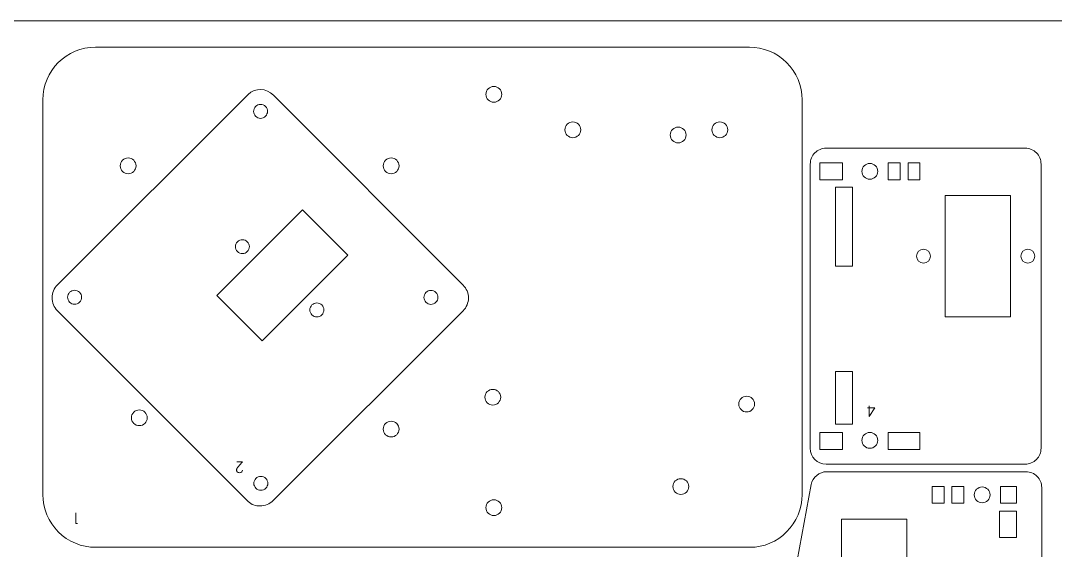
# Model space of a CAD drawing. Header units: millimetres. Extents: x 1 to 3601, y 1 to 1216.
# Drawn here: x 199.3 to 395.6, y 200.9 to 301.5 of the extents above; entities that cross this region are included whole.
import ezdxf

# ---------------------------------------------------------------- set-up
doc = ezdxf.new("R2010")
doc.units = ezdxf.units.MM
doc.layers.get('0').update_dxf_attribs({"lineweight": 5})
for name, color, linetype, lineweight in [('MARCATGE', 1, 'Continuous', 5), ('NO IMPRES', 5, 'Continuous', 5), ('TALL 1', 4, 'Continuous', 5)]:
    doc.layers.add(name, color=color, linetype=linetype, lineweight=lineweight)

msp = doc.modelspace()

# ---------------------------------------------------------------- linework, layer by layer
for points, knots in [([(337.57, 201.46), (337.57, 201.46), (337.72, 201.46), (337.72, 201.46), (337.72, 201.46), (340.37, 201.46), (342.77, 202.51), (344.64, 204.39), (344.64, 204.39), (346.52, 206.26), (347.57, 208.81), (347.57, 211.46), (347.57, 211.46), (347.57, 211.46), (347.57, 286.46), (347.57, 286.46), (347.57, 286.46), (347.57, 289.11), (346.52, 291.66), (344.64, 293.53), (344.64, 293.53), (342.77, 295.41), (340.22, 296.46), (337.57, 296.46), (337.57, 296.46), (337.57, 296.46), (213.47, 296.46), (213.47, 296.46), (213.47, 296.46), (207.95, 296.46), (203.47, 291.98), (203.47, 286.46), (203.47, 286.46), (203.47, 286.46), (203.47, 211.46), (203.47, 211.46), (203.47, 211.46), (203.47, 208.81), (204.52, 206.26), (206.4, 204.39), (206.4, 204.39), (208.27, 202.51), (210.82, 201.46), (213.47, 201.46), (213.47, 201.46), (213.47, 201.46), (337.57, 201.46), (337.57, 201.46)], [0, 0, 0, 0, 0.076923, 0.076923, 0.076923, 0.076923, 0.153846, 0.153846, 0.153846, 0.153846, 0.230769, 0.230769, 0.230769, 0.230769, 0.307692, 0.307692, 0.307692, 0.307692, 0.384615, 0.384615, 0.384615, 0.384615, 0.461538, 0.461538, 0.461538, 0.461538, 0.538462, 0.538462, 0.538462, 0.538462, 0.615385, 0.615385, 0.615385, 0.615385, 0.692308, 0.692308, 0.692308, 0.692308, 0.769231, 0.769231, 0.769231, 0.769231, 0.846154, 0.846154, 0.846154, 0.846154, 1, 1, 1, 1]), ([(242.25, 210.33), (242.25, 210.33), (242.43, 210.17), (242.43, 210.17), (242.43, 210.17), (243.08, 209.52), (243.79, 209.31), (244.71, 209.31), (244.71, 209.31), (245.63, 209.31), (246.52, 209.68), (247.17, 210.33), (247.17, 210.33), (247.17, 210.33), (283.24, 246.35), (283.24, 246.35), (283.24, 246.35), (283.89, 247), (284.25, 247.89), (284.25, 248.81), (284.25, 248.81), (284.26, 249.73), (283.89, 250.62), (283.24, 251.27), (283.24, 251.27), (283.24, 251.27), (247.22, 287.33), (247.22, 287.33), (247.22, 287.33), (245.86, 288.69), (243.79, 288.82), (242.43, 287.46), (242.43, 287.46), (242.43, 287.46), (242.3, 287.34), (242.3, 287.34), (242.3, 287.34), (242.3, 287.34), (206.23, 251.31), (206.23, 251.31), (206.23, 251.31), (205.58, 250.66), (205.22, 249.78), (205.21, 248.86), (205.21, 248.86), (205.21, 247.94), (205.58, 247.05), (206.23, 246.4), (206.23, 246.4), (206.23, 246.4), (242.25, 210.33), (242.25, 210.33)], [0, 0, 0, 0, 0.071429, 0.071429, 0.071429, 0.071429, 0.142857, 0.142857, 0.142857, 0.142857, 0.214286, 0.214286, 0.214286, 0.214286, 0.285714, 0.285714, 0.285714, 0.285714, 0.357143, 0.357143, 0.357143, 0.357143, 0.428571, 0.428571, 0.428571, 0.428571, 0.5, 0.5, 0.5, 0.5, 0.571429, 0.571429, 0.571429, 0.571429, 0.642857, 0.642857, 0.642857, 0.642857, 0.714286, 0.714286, 0.714286, 0.714286, 0.785714, 0.785714, 0.785714, 0.785714, 0.857143, 0.857143, 0.857143, 0.857143, 1, 1, 1, 1]), ([(352.14, 217.26), (352.14, 217.26), (389.94, 217.26), (389.94, 217.26), (389.94, 217.26), (390.73, 217.26), (391.5, 217.57), (392.06, 218.14), (392.06, 218.14), (392.62, 218.7), (392.94, 219.46), (392.94, 220.26), (392.94, 220.26), (392.94, 220.26), (392.94, 274.26), (392.94, 274.26), (392.94, 274.26), (392.94, 275.05), (392.62, 275.82), (392.06, 276.38), (392.06, 276.38), (391.5, 276.94), (390.73, 277.26), (389.94, 277.26), (389.94, 277.26), (389.94, 277.26), (352.14, 277.26), (352.14, 277.26), (352.14, 277.26), (351.34, 277.26), (350.58, 276.94), (350.02, 276.38), (350.02, 276.38), (349.45, 275.82), (349.14, 275.05), (349.14, 274.26), (349.14, 274.26), (349.14, 274.26), (349.14, 220.26), (349.14, 220.26), (349.14, 220.26), (349.14, 218.6), (350.48, 217.26), (352.14, 217.26)], [0, 0, 0, 0, 0.083333, 0.083333, 0.083333, 0.083333, 0.166667, 0.166667, 0.166667, 0.166667, 0.25, 0.25, 0.25, 0.25, 0.333333, 0.333333, 0.333333, 0.333333, 0.416667, 0.416667, 0.416667, 0.416667, 0.5, 0.5, 0.5, 0.5, 0.583333, 0.583333, 0.583333, 0.583333, 0.666667, 0.666667, 0.666667, 0.666667, 0.75, 0.75, 0.75, 0.75, 0.833333, 0.833333, 0.833333, 0.833333, 1, 1, 1, 1]), ([(261.36, 256.92), (261.36, 256.92), (245.08, 240.67), (245.08, 240.67), (245.08, 240.67), (245.08, 240.67), (236.46, 249.3), (236.46, 249.3), (236.46, 249.3), (236.46, 249.3), (252.73, 265.56), (252.73, 265.56), (252.73, 265.56), (252.73, 265.56), (261.36, 256.92), (261.36, 256.92)], [0, 0, 0, 0, 0.2, 0.2, 0.2, 0.2, 0.4, 0.4, 0.4, 0.4, 0.6, 0.6, 0.6, 0.6, 1, 1, 1, 1]), ([(390.07, 215.81), (390.87, 215.81), (391.63, 215.5), (392.19, 214.93), (392.19, 214.93), (392.76, 214.37), (393.07, 213.61), (393.07, 212.81), (393.07, 212.81), (393.07, 212.81), (393.07, 158.81), (393.07, 158.81), (393.07, 158.81), (393.07, 157.16), (391.73, 155.81), (390.07, 155.81), (390.07, 155.81), (390.07, 155.81), (352.27, 155.81), (352.27, 155.81), (352.27, 155.81), (351.74, 155.81), (351.22, 155.95), (350.77, 156.22), (350.77, 156.22), (350.77, 156.22), (342.36, 161.1), (342.36, 161.1), (342.36, 161.1), (340.9, 161.95), (340.13, 163.63), (340.43, 165.29), (340.43, 165.29), (340.43, 165.29), (349.32, 213.36), (349.32, 213.36), (349.32, 213.36), (349.58, 214.78), (350.83, 215.81), (352.27, 215.81), (352.27, 215.81), (352.27, 215.81), (390.07, 215.81), (390.07, 215.81)], [0, 0, 0, 0, 0.083333, 0.083333, 0.083333, 0.083333, 0.166667, 0.166667, 0.166667, 0.166667, 0.25, 0.25, 0.25, 0.25, 0.333333, 0.333333, 0.333333, 0.333333, 0.416667, 0.416667, 0.416667, 0.416667, 0.5, 0.5, 0.5, 0.5, 0.583333, 0.583333, 0.583333, 0.583333, 0.666667, 0.666667, 0.666667, 0.666667, 0.75, 0.75, 0.75, 0.75, 0.833333, 0.833333, 0.833333, 0.833333, 1, 1, 1, 1])]:
    msp.add_open_spline(points, degree=3, knots=knots)
at = {"layer": 'MARCATGE'}
for points, knots in [([(360.3, 226.3), (360.3, 226.3), (361.41, 227.96), (361.41, 227.96), (361.41, 227.96), (361.41, 227.96), (359.97, 227.96), (359.97, 227.96), (359.97, 227.96), (359.97, 227.96), (361.41, 227.96), (361.41, 227.96), (361.41, 227.96), (361.41, 227.96), (360.3, 226.3), (360.3, 226.3), (360.3, 226.3), (360.3, 226.3), (360.3, 228.34), (360.3, 228.34), (360.3, 228.34), (360.3, 228.34), (360.3, 226.3), (360.3, 226.3)], [0, 0, 0, 0, 0.142857, 0.142857, 0.142857, 0.142857, 0.285714, 0.285714, 0.285714, 0.285714, 0.428571, 0.428571, 0.428571, 0.428571, 0.571429, 0.571429, 0.571429, 0.571429, 0.714286, 0.714286, 0.714286, 0.714286, 1, 1, 1, 1]), ([(241.37, 217.67), (241.2, 217.49), (241.05, 217.32), (240.91, 217.16), (240.91, 217.16), (240.85, 217.1), (240.79, 217.03), (240.74, 216.97), (240.74, 216.97), (240.68, 216.91), (240.63, 216.85), (240.58, 216.8), (240.58, 216.8), (240.53, 216.74), (240.5, 216.7), (240.46, 216.66), (240.46, 216.66), (240.43, 216.63), (240.42, 216.6), (240.41, 216.59), (240.41, 216.59), (240.4, 216.57), (240.38, 216.55), (240.36, 216.53), (240.36, 216.53), (240.35, 216.5), (240.33, 216.47), (240.31, 216.44), (240.31, 216.44), (240.29, 216.4), (240.28, 216.36), (240.26, 216.31), (240.26, 216.31), (240.25, 216.27), (240.24, 216.21), (240.24, 216.15), (240.24, 216.15), (240.24, 216.09), (240.25, 216.03), (240.27, 215.96), (240.27, 215.96), (240.3, 215.9), (240.33, 215.85), (240.37, 215.8), (240.37, 215.8), (240.41, 215.75), (240.47, 215.71), (240.54, 215.67), (240.54, 215.67), (240.61, 215.64), (240.69, 215.63), (240.79, 215.63), (240.79, 215.63), (240.99, 215.63), (241.13, 215.67), (241.22, 215.76), (241.22, 215.76), (241.32, 215.84), (241.36, 215.95), (241.36, 216.09), (241.36, 216.09), (241.36, 215.95), (241.32, 215.84), (241.22, 215.76), (241.22, 215.76), (241.13, 215.67), (240.99, 215.63), (240.79, 215.63), (240.79, 215.63), (240.69, 215.63), (240.61, 215.64), (240.54, 215.67), (240.54, 215.67), (240.47, 215.71), (240.41, 215.75), (240.37, 215.8), (240.37, 215.8), (240.33, 215.85), (240.3, 215.9), (240.27, 215.96), (240.27, 215.96), (240.25, 216.03), (240.24, 216.09), (240.24, 216.15), (240.24, 216.15), (240.24, 216.21), (240.25, 216.27), (240.26, 216.31), (240.26, 216.31), (240.28, 216.36), (240.29, 216.4), (240.31, 216.44), (240.31, 216.44), (240.33, 216.47), (240.35, 216.5), (240.36, 216.53), (240.36, 216.53), (240.38, 216.55), (240.4, 216.57), (240.41, 216.59), (240.41, 216.59), (240.42, 216.6), (240.43, 216.63), (240.46, 216.66), (240.46, 216.66), (240.5, 216.7), (240.53, 216.74), (240.58, 216.8), (240.58, 216.8), (240.63, 216.85), (240.68, 216.91), (240.74, 216.97), (240.74, 216.97), (240.79, 217.03), (240.85, 217.1), (240.91, 217.16), (240.91, 217.16), (241.05, 217.32), (241.2, 217.49), (241.37, 217.67), (241.37, 217.67), (241.37, 217.67), (240.26, 217.67), (240.26, 217.67), (240.26, 217.67), (240.26, 217.67), (241.37, 217.67), (241.37, 217.67)], [0, 0, 0, 0, 0.030303, 0.030303, 0.030303, 0.030303, 0.060606, 0.060606, 0.060606, 0.060606, 0.090909, 0.090909, 0.090909, 0.090909, 0.121212, 0.121212, 0.121212, 0.121212, 0.151515, 0.151515, 0.151515, 0.151515, 0.181818, 0.181818, 0.181818, 0.181818, 0.212121, 0.212121, 0.212121, 0.212121, 0.242424, 0.242424, 0.242424, 0.242424, 0.272727, 0.272727, 0.272727, 0.272727, 0.30303, 0.30303, 0.30303, 0.30303, 0.333333, 0.333333, 0.333333, 0.333333, 0.363636, 0.363636, 0.363636, 0.363636, 0.393939, 0.393939, 0.393939, 0.393939, 0.424242, 0.424242, 0.424242, 0.424242, 0.454545, 0.454545, 0.454545, 0.454545, 0.484848, 0.484848, 0.484848, 0.484848, 0.515152, 0.515152, 0.515152, 0.515152, 0.545455, 0.545455, 0.545455, 0.545455, 0.575758, 0.575758, 0.575758, 0.575758, 0.606061, 0.606061, 0.606061, 0.606061, 0.636364, 0.636364, 0.636364, 0.636364, 0.666667, 0.666667, 0.666667, 0.666667, 0.69697, 0.69697, 0.69697, 0.69697, 0.727273, 0.727273, 0.727273, 0.727273, 0.757576, 0.757576, 0.757576, 0.757576, 0.787879, 0.787879, 0.787879, 0.787879, 0.818182, 0.818182, 0.818182, 0.818182, 0.848485, 0.848485, 0.848485, 0.848485, 0.878788, 0.878788, 0.878788, 0.878788, 0.909091, 0.909091, 0.909091, 0.909091, 0.939394, 0.939394, 0.939394, 0.939394, 1, 1, 1, 1]), ([(209.74, 205.98), (209.74, 205.98), (210.03, 205.98), (210.03, 205.98), (210.03, 205.98), (210.03, 205.98), (209.74, 205.98), (209.74, 205.98), (209.74, 205.98), (209.74, 205.98), (209.74, 208.02), (209.74, 208.02), (209.74, 208.02), (209.74, 208.02), (209.74, 205.98), (209.74, 205.98)], [0, 0, 0, 0, 0.2, 0.2, 0.2, 0.2, 0.4, 0.4, 0.4, 0.4, 0.6, 0.6, 0.6, 0.6, 1, 1, 1, 1])]:
    msp.add_open_spline(points, degree=3, knots=knots, dxfattribs=at)
at = {"layer": 'NO IMPRES'}
msp.add_lwpolyline([(0.74, 1.48), (0.74, 301.48), (600.74, 301.48), (600.74, 1.48)], close=True, dxfattribs=at)
at = {"layer": 'TALL 1'}
for points, knots in [([(287.56, 287.49), (287.56, 286.66), (288.23, 285.99), (289.06, 285.99), (289.06, 285.99), (289.89, 285.99), (290.56, 286.66), (290.56, 287.49), (290.56, 287.49), (290.56, 288.32), (289.89, 288.99), (289.06, 288.99), (289.06, 288.99), (288.23, 288.99), (287.56, 288.32), (287.56, 287.49)], [0, 0, 0, 0, 0.2, 0.2, 0.2, 0.2, 0.4, 0.4, 0.4, 0.4, 0.6, 0.6, 0.6, 0.6, 1, 1, 1, 1]), ([(245.73, 285.19), (245.21, 285.71), (244.37, 285.71), (243.85, 285.19), (243.85, 285.19), (243.33, 284.68), (243.33, 283.84), (243.85, 283.32), (243.85, 283.32), (244.37, 282.8), (245.21, 282.8), (245.72, 283.32), (245.72, 283.32), (246.24, 283.84), (246.24, 284.68), (245.73, 285.19)], [0, 0, 0, 0, 0.2, 0.2, 0.2, 0.2, 0.4, 0.4, 0.4, 0.4, 0.6, 0.6, 0.6, 0.6, 1, 1, 1, 1]), ([(302.57, 280.76), (302.57, 279.93), (303.24, 279.26), (304.07, 279.26), (304.07, 279.26), (304.9, 279.26), (305.57, 279.93), (305.57, 280.76), (305.57, 280.76), (305.57, 281.59), (304.9, 282.26), (304.07, 282.26), (304.07, 282.26), (303.24, 282.26), (302.57, 281.59), (302.57, 280.76)], [0, 0, 0, 0, 0.2, 0.2, 0.2, 0.2, 0.4, 0.4, 0.4, 0.4, 0.6, 0.6, 0.6, 0.6, 1, 1, 1, 1]), ([(322.56, 279.77), (322.56, 278.94), (323.23, 278.27), (324.06, 278.27), (324.06, 278.27), (324.89, 278.27), (325.56, 278.94), (325.56, 279.77), (325.56, 279.77), (325.56, 280.6), (324.89, 281.27), (324.06, 281.27), (324.06, 281.27), (323.23, 281.27), (322.56, 280.6), (322.56, 279.77)], [0, 0, 0, 0, 0.2, 0.2, 0.2, 0.2, 0.4, 0.4, 0.4, 0.4, 0.6, 0.6, 0.6, 0.6, 1, 1, 1, 1]), ([(330.47, 280.76), (330.47, 279.93), (331.14, 279.26), (331.97, 279.26), (331.97, 279.26), (332.8, 279.26), (333.47, 279.93), (333.47, 280.76), (333.47, 280.76), (333.47, 281.59), (332.8, 282.26), (331.97, 282.26), (331.97, 282.26), (331.14, 282.26), (330.47, 281.59), (330.47, 280.76)], [0, 0, 0, 0, 0.2, 0.2, 0.2, 0.2, 0.4, 0.4, 0.4, 0.4, 0.6, 0.6, 0.6, 0.6, 1, 1, 1, 1]), ([(218.15, 273.91), (218.15, 273.08), (218.82, 272.41), (219.65, 272.41), (219.65, 272.41), (220.48, 272.41), (221.15, 273.08), (221.15, 273.91), (221.15, 273.91), (221.15, 274.74), (220.48, 275.41), (219.65, 275.41), (219.65, 275.41), (218.82, 275.41), (218.15, 274.74), (218.15, 273.91)], [0, 0, 0, 0, 0.2, 0.2, 0.2, 0.2, 0.4, 0.4, 0.4, 0.4, 0.6, 0.6, 0.6, 0.6, 1, 1, 1, 1]), ([(268.07, 273.91), (268.07, 273.08), (268.74, 272.41), (269.57, 272.41), (269.57, 272.41), (270.4, 272.41), (271.07, 273.08), (271.07, 273.91), (271.07, 273.91), (271.07, 274.74), (270.4, 275.41), (269.57, 275.41), (269.57, 275.41), (268.74, 275.41), (268.07, 274.74), (268.07, 273.91)], [0, 0, 0, 0, 0.2, 0.2, 0.2, 0.2, 0.4, 0.4, 0.4, 0.4, 0.6, 0.6, 0.6, 0.6, 1, 1, 1, 1]), ([(350.94, 274.46), (350.94, 274.46), (355.24, 274.46), (355.24, 274.46), (355.24, 274.46), (355.24, 274.46), (355.24, 271.26), (355.24, 271.26), (355.24, 271.26), (355.24, 271.26), (350.94, 271.26), (350.94, 271.26), (350.94, 271.26), (350.94, 271.26), (350.94, 274.46), (350.94, 274.46)], [0, 0, 0, 0, 0.2, 0.2, 0.2, 0.2, 0.4, 0.4, 0.4, 0.4, 0.6, 0.6, 0.6, 0.6, 1, 1, 1, 1]), ([(360.44, 271.36), (361.27, 271.36), (361.94, 272.03), (361.94, 272.86), (361.94, 272.86), (361.94, 273.69), (361.27, 274.36), (360.44, 274.36), (360.44, 274.36), (359.61, 274.36), (358.94, 273.69), (358.94, 272.86), (358.94, 272.86), (358.94, 272.03), (359.61, 271.36), (360.44, 271.36)], [0, 0, 0, 0, 0.2, 0.2, 0.2, 0.2, 0.4, 0.4, 0.4, 0.4, 0.6, 0.6, 0.6, 0.6, 1, 1, 1, 1]), ([(366.18, 271.26), (366.18, 271.26), (363.94, 271.26), (363.94, 271.26), (363.94, 271.26), (363.94, 271.26), (363.94, 274.46), (363.94, 274.46), (363.94, 274.46), (363.94, 274.46), (366.18, 274.46), (366.18, 274.46), (366.18, 274.46), (366.18, 274.46), (366.18, 271.26), (366.18, 271.26)], [0, 0, 0, 0, 0.2, 0.2, 0.2, 0.2, 0.4, 0.4, 0.4, 0.4, 0.6, 0.6, 0.6, 0.6, 1, 1, 1, 1]), ([(367.69, 274.46), (367.69, 274.46), (369.94, 274.46), (369.94, 274.46), (369.94, 274.46), (369.94, 274.46), (369.94, 271.26), (369.94, 271.26), (369.94, 271.26), (369.94, 271.26), (367.69, 271.26), (367.69, 271.26), (367.69, 271.26), (367.69, 271.26), (367.69, 274.46), (367.69, 274.46)], [0, 0, 0, 0, 0.2, 0.2, 0.2, 0.2, 0.4, 0.4, 0.4, 0.4, 0.6, 0.6, 0.6, 0.6, 1, 1, 1, 1]), ([(353.94, 254.86), (353.94, 254.86), (353.94, 269.86), (353.94, 269.86), (353.94, 269.86), (353.94, 269.86), (357.14, 269.86), (357.14, 269.86), (357.14, 269.86), (357.14, 269.86), (357.14, 254.86), (357.14, 254.86), (357.14, 254.86), (357.14, 254.86), (353.94, 254.86), (353.94, 254.86)], [0, 0, 0, 0, 0.2, 0.2, 0.2, 0.2, 0.4, 0.4, 0.4, 0.4, 0.6, 0.6, 0.6, 0.6, 1, 1, 1, 1]), ([(374.74, 268.26), (374.74, 268.26), (374.74, 245.26), (374.74, 245.26), (374.74, 245.26), (374.74, 245.26), (387.14, 245.26), (387.14, 245.26), (387.14, 245.26), (387.14, 245.26), (387.14, 268.26), (387.14, 268.26), (387.14, 268.26), (387.14, 268.26), (374.74, 268.26), (374.74, 268.26)], [0, 0, 0, 0, 0.2, 0.2, 0.2, 0.2, 0.4, 0.4, 0.4, 0.4, 0.6, 0.6, 0.6, 0.6, 1, 1, 1, 1]), ([(242.28, 259.5), (241.76, 260.01), (240.93, 260.01), (240.41, 259.5), (240.41, 259.5), (239.89, 258.98), (239.89, 258.14), (240.41, 257.62), (240.41, 257.62), (240.92, 257.11), (241.76, 257.11), (242.28, 257.62), (242.28, 257.62), (242.8, 258.14), (242.8, 258.98), (242.28, 259.5)], [0, 0, 0, 0, 0.2, 0.2, 0.2, 0.2, 0.4, 0.4, 0.4, 0.4, 0.6, 0.6, 0.6, 0.6, 1, 1, 1, 1]), ([(370.64, 255.43), (371.37, 255.43), (371.96, 256.03), (371.96, 256.76), (371.96, 256.76), (371.96, 257.49), (371.37, 258.08), (370.64, 258.08), (370.64, 258.08), (369.91, 258.08), (369.31, 257.49), (369.31, 256.76), (369.31, 256.76), (369.31, 256.03), (369.91, 255.43), (370.64, 255.43)], [0, 0, 0, 0, 0.2, 0.2, 0.2, 0.2, 0.4, 0.4, 0.4, 0.4, 0.6, 0.6, 0.6, 0.6, 1, 1, 1, 1]), ([(390.44, 255.43), (391.17, 255.43), (391.76, 256.03), (391.76, 256.76), (391.76, 256.76), (391.76, 257.49), (391.17, 258.08), (390.44, 258.08), (390.44, 258.08), (389.7, 258.08), (389.11, 257.49), (389.11, 256.76), (389.11, 256.76), (389.11, 256.03), (389.7, 255.43), (390.44, 255.43)], [0, 0, 0, 0, 0.2, 0.2, 0.2, 0.2, 0.4, 0.4, 0.4, 0.4, 0.6, 0.6, 0.6, 0.6, 1, 1, 1, 1]), ([(210.43, 249.89), (209.91, 250.41), (209.07, 250.41), (208.55, 249.9), (208.55, 249.9), (208.03, 249.38), (208.03, 248.54), (208.55, 248.02), (208.55, 248.02), (209.07, 247.5), (209.91, 247.5), (210.42, 248.02), (210.42, 248.02), (210.94, 248.54), (210.94, 249.38), (210.43, 249.89)], [0, 0, 0, 0, 0.2, 0.2, 0.2, 0.2, 0.4, 0.4, 0.4, 0.4, 0.6, 0.6, 0.6, 0.6, 1, 1, 1, 1]), ([(278.06, 249.86), (277.54, 250.38), (276.7, 250.38), (276.18, 249.86), (276.18, 249.86), (275.67, 249.34), (275.67, 248.51), (276.18, 247.99), (276.18, 247.99), (276.7, 247.47), (277.54, 247.47), (278.06, 247.99), (278.06, 247.99), (278.58, 248.5), (278.58, 249.34), (278.06, 249.86)], [0, 0, 0, 0, 0.2, 0.2, 0.2, 0.2, 0.4, 0.4, 0.4, 0.4, 0.6, 0.6, 0.6, 0.6, 1, 1, 1, 1]), ([(256.41, 247.48), (255.9, 247.99), (255.06, 247.99), (254.54, 247.48), (254.54, 247.48), (254.02, 246.96), (254.02, 246.12), (254.54, 245.6), (254.54, 245.6), (255.06, 245.09), (255.89, 245.08), (256.41, 245.6), (256.41, 245.6), (256.93, 246.12), (256.93, 246.96), (256.41, 247.48)], [0, 0, 0, 0, 0.2, 0.2, 0.2, 0.2, 0.4, 0.4, 0.4, 0.4, 0.6, 0.6, 0.6, 0.6, 1, 1, 1, 1]), ([(353.94, 234.86), (353.94, 234.86), (357.14, 234.86), (357.14, 234.86), (357.14, 234.86), (357.14, 234.86), (357.14, 224.86), (357.14, 224.86), (357.14, 224.86), (357.14, 224.86), (353.94, 224.86), (353.94, 224.86), (353.94, 224.86), (353.94, 224.86), (353.94, 234.86), (353.94, 234.86)], [0, 0, 0, 0, 0.2, 0.2, 0.2, 0.2, 0.4, 0.4, 0.4, 0.4, 0.6, 0.6, 0.6, 0.6, 1, 1, 1, 1]), ([(287.37, 229.96), (287.37, 229.13), (288.04, 228.46), (288.87, 228.46), (288.87, 228.46), (289.7, 228.46), (290.37, 229.13), (290.37, 229.96), (290.37, 229.96), (290.37, 230.79), (289.7, 231.46), (288.87, 231.46), (288.87, 231.46), (288.04, 231.46), (287.37, 230.79), (287.37, 229.96)], [0, 0, 0, 0, 0.2, 0.2, 0.2, 0.2, 0.4, 0.4, 0.4, 0.4, 0.6, 0.6, 0.6, 0.6, 1, 1, 1, 1]), ([(335.57, 228.66), (335.57, 227.83), (336.24, 227.16), (337.07, 227.16), (337.07, 227.16), (337.9, 227.16), (338.57, 227.83), (338.57, 228.66), (338.57, 228.66), (338.57, 229.49), (337.9, 230.16), (337.07, 230.16), (337.07, 230.16), (336.24, 230.16), (335.57, 229.49), (335.57, 228.66)], [0, 0, 0, 0, 0.2, 0.2, 0.2, 0.2, 0.4, 0.4, 0.4, 0.4, 0.6, 0.6, 0.6, 0.6, 1, 1, 1, 1]), ([(220.27, 226.06), (220.27, 225.23), (220.94, 224.56), (221.77, 224.56), (221.77, 224.56), (222.6, 224.56), (223.27, 225.23), (223.27, 226.06), (223.27, 226.06), (223.27, 226.89), (222.6, 227.56), (221.77, 227.56), (221.77, 227.56), (220.94, 227.56), (220.27, 226.89), (220.27, 226.06)], [0, 0, 0, 0, 0.2, 0.2, 0.2, 0.2, 0.4, 0.4, 0.4, 0.4, 0.6, 0.6, 0.6, 0.6, 1, 1, 1, 1]), ([(268.07, 223.91), (268.07, 223.08), (268.74, 222.41), (269.57, 222.41), (269.57, 222.41), (270.4, 222.41), (271.07, 223.08), (271.07, 223.91), (271.07, 223.91), (271.07, 224.74), (270.4, 225.41), (269.57, 225.41), (269.57, 225.41), (268.74, 225.41), (268.07, 224.74), (268.07, 223.91)], [0, 0, 0, 0, 0.2, 0.2, 0.2, 0.2, 0.4, 0.4, 0.4, 0.4, 0.6, 0.6, 0.6, 0.6, 1, 1, 1, 1]), ([(355.24, 220.06), (355.24, 220.06), (350.94, 220.06), (350.94, 220.06), (350.94, 220.06), (350.94, 220.06), (350.94, 223.26), (350.94, 223.26), (350.94, 223.26), (350.94, 223.26), (355.24, 223.26), (355.24, 223.26), (355.24, 223.26), (355.24, 223.26), (355.24, 220.06), (355.24, 220.06)], [0, 0, 0, 0, 0.2, 0.2, 0.2, 0.2, 0.4, 0.4, 0.4, 0.4, 0.6, 0.6, 0.6, 0.6, 1, 1, 1, 1]), ([(360.44, 220.26), (361.27, 220.26), (361.94, 220.93), (361.94, 221.76), (361.94, 221.76), (361.94, 222.59), (361.27, 223.26), (360.44, 223.26), (360.44, 223.26), (359.61, 223.26), (358.94, 222.59), (358.94, 221.76), (358.94, 221.76), (358.94, 220.93), (359.61, 220.26), (360.44, 220.26)], [0, 0, 0, 0, 0.2, 0.2, 0.2, 0.2, 0.4, 0.4, 0.4, 0.4, 0.6, 0.6, 0.6, 0.6, 1, 1, 1, 1]), ([(363.94, 220.06), (363.94, 220.06), (369.94, 220.06), (369.94, 220.06), (369.94, 220.06), (369.94, 220.06), (369.94, 223.26), (369.94, 223.26), (369.94, 223.26), (369.94, 223.26), (363.94, 223.26), (363.94, 223.26), (363.94, 223.26), (363.94, 223.26), (363.94, 220.06), (363.94, 220.06)], [0, 0, 0, 0, 0.2, 0.2, 0.2, 0.2, 0.4, 0.4, 0.4, 0.4, 0.6, 0.6, 0.6, 0.6, 1, 1, 1, 1]), ([(245.78, 214.54), (245.26, 215.06), (244.42, 215.06), (243.91, 214.54), (243.91, 214.54), (243.39, 214.02), (243.39, 213.18), (243.91, 212.67), (243.91, 212.67), (244.42, 212.15), (245.26, 212.15), (245.78, 212.66), (245.78, 212.66), (246.3, 213.18), (246.3, 214.02), (245.78, 214.54)], [0, 0, 0, 0, 0.2, 0.2, 0.2, 0.2, 0.4, 0.4, 0.4, 0.4, 0.6, 0.6, 0.6, 0.6, 1, 1, 1, 1]), ([(323.06, 212.99), (323.06, 212.16), (323.73, 211.49), (324.56, 211.49), (324.56, 211.49), (325.39, 211.49), (326.06, 212.16), (326.06, 212.99), (326.06, 212.99), (326.06, 213.82), (325.39, 214.49), (324.56, 214.49), (324.56, 214.49), (323.73, 214.49), (323.06, 213.82), (323.06, 212.99)], [0, 0, 0, 0, 0.2, 0.2, 0.2, 0.2, 0.4, 0.4, 0.4, 0.4, 0.6, 0.6, 0.6, 0.6, 1, 1, 1, 1]), ([(372.27, 213.01), (372.27, 213.01), (372.27, 213.01), (372.27, 213.01), (372.27, 213.01), (372.27, 213.01), (372.27, 209.81), (372.27, 209.81), (372.27, 209.81), (372.27, 209.81), (374.52, 209.81), (374.52, 209.81), (374.52, 209.81), (374.52, 209.81), (374.52, 213.01), (374.52, 213.01), (374.52, 213.01), (374.52, 213.01), (372.27, 213.01), (372.27, 213.01)], [0, 0, 0, 0, 0.166667, 0.166667, 0.166667, 0.166667, 0.333333, 0.333333, 0.333333, 0.333333, 0.5, 0.5, 0.5, 0.5, 0.666667, 0.666667, 0.666667, 0.666667, 1, 1, 1, 1]), ([(376.02, 209.81), (376.02, 209.81), (376.03, 209.81), (376.03, 209.81), (376.03, 209.81), (376.03, 209.81), (378.27, 209.81), (378.27, 209.81), (378.27, 209.81), (378.27, 209.81), (378.27, 213.01), (378.27, 213.01), (378.27, 213.01), (378.27, 213.01), (376.02, 213.01), (376.02, 213.01), (376.02, 213.01), (376.02, 213.01), (376.02, 209.81), (376.02, 209.81)], [0, 0, 0, 0, 0.166667, 0.166667, 0.166667, 0.166667, 0.333333, 0.333333, 0.333333, 0.333333, 0.5, 0.5, 0.5, 0.5, 0.666667, 0.666667, 0.666667, 0.666667, 1, 1, 1, 1]), ([(381.77, 209.91), (380.94, 209.91), (380.27, 210.59), (380.27, 211.41), (380.27, 211.41), (380.27, 212.24), (380.94, 212.91), (381.77, 212.91), (381.77, 212.91), (382.6, 212.91), (383.27, 212.24), (383.27, 211.41), (383.27, 211.41), (383.27, 210.59), (382.6, 209.91), (381.77, 209.91)], [0, 0, 0, 0, 0.2, 0.2, 0.2, 0.2, 0.4, 0.4, 0.4, 0.4, 0.6, 0.6, 0.6, 0.6, 1, 1, 1, 1]), ([(388.27, 209.81), (388.27, 209.81), (388.27, 213.01), (388.27, 213.01), (388.27, 213.01), (388.27, 213.01), (385.27, 213.01), (385.27, 213.01), (385.27, 213.01), (385.27, 213.01), (385.27, 209.81), (385.27, 209.81), (385.27, 209.81), (385.27, 209.81), (388.27, 209.81), (388.27, 209.81)], [0, 0, 0, 0, 0.2, 0.2, 0.2, 0.2, 0.4, 0.4, 0.4, 0.4, 0.6, 0.6, 0.6, 0.6, 1, 1, 1, 1]), ([(287.56, 208.99), (287.56, 208.16), (288.23, 207.49), (289.06, 207.49), (289.06, 207.49), (289.89, 207.49), (290.56, 208.16), (290.56, 208.99), (290.56, 208.99), (290.56, 209.82), (289.89, 210.49), (289.06, 210.49), (289.06, 210.49), (288.23, 210.49), (287.56, 209.82), (287.56, 208.99)], [0, 0, 0, 0, 0.2, 0.2, 0.2, 0.2, 0.4, 0.4, 0.4, 0.4, 0.6, 0.6, 0.6, 0.6, 1, 1, 1, 1]), ([(388.27, 203.3), (388.27, 203.3), (385.07, 203.3), (385.07, 203.3), (385.07, 203.3), (385.07, 203.3), (385.07, 208.3), (385.07, 208.3), (385.07, 208.3), (385.07, 208.3), (388.27, 208.3), (388.27, 208.3), (388.27, 208.3), (388.27, 208.3), (388.27, 203.3), (388.27, 203.3)], [0, 0, 0, 0, 0.2, 0.2, 0.2, 0.2, 0.4, 0.4, 0.4, 0.4, 0.6, 0.6, 0.6, 0.6, 1, 1, 1, 1]), ([(367.47, 206.81), (367.47, 206.81), (367.47, 183.81), (367.47, 183.81), (367.47, 183.81), (367.47, 183.81), (355.07, 183.81), (355.07, 183.81), (355.07, 183.81), (355.07, 183.81), (355.07, 206.81), (355.07, 206.81), (355.07, 206.81), (355.07, 206.81), (367.47, 206.81), (367.47, 206.81)], [0, 0, 0, 0, 0.2, 0.2, 0.2, 0.2, 0.4, 0.4, 0.4, 0.4, 0.6, 0.6, 0.6, 0.6, 1, 1, 1, 1])]:
    msp.add_open_spline(points, degree=3, knots=knots, dxfattribs=at)

doc.saveas('drawing.dxf')
